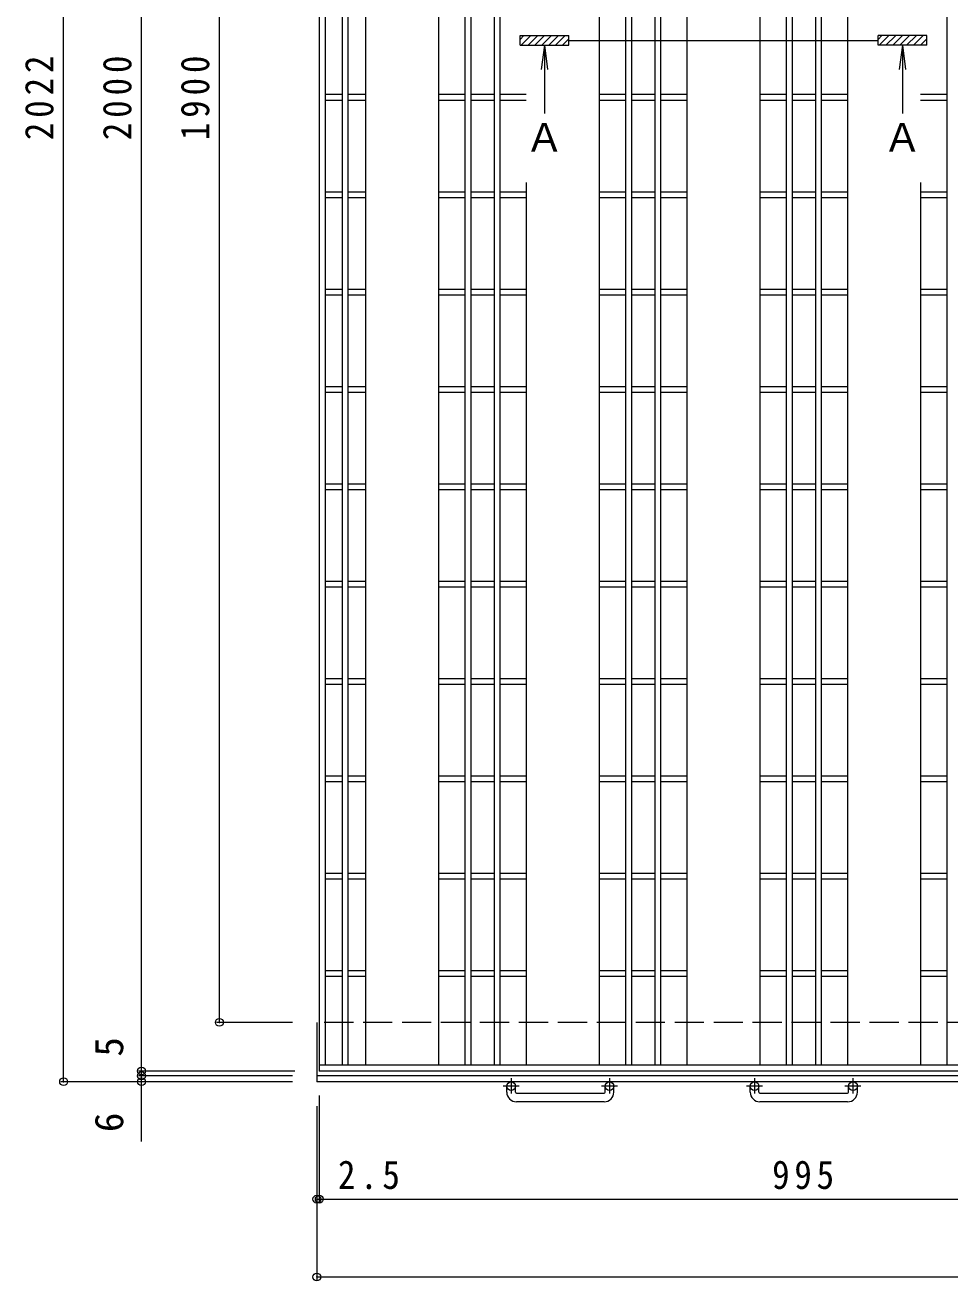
# Model space of a CAD drawing. Units: millimetres, scale not verified. Extents: x -1867 to 2125, y -1939 to 1826.
# Drawn here: x -1867 to -918, y -676 to 614 of the extents above; entities that cross this region are included whole.
import ezdxf
from ezdxf.enums import TextEntityAlignment as Align

# ---------------------------------------------------------------- set-up
doc = ezdxf.new("R2010")
doc.units = ezdxf.units.MM
doc.header["$LTSCALE"] = 10
doc.header["$PDMODE"] = 32
doc.header["$PDSIZE"] = 8
doc.linetypes.add('CHAIN1', pattern=[8, 5, -1, 1, -1])
doc.linetypes.add('DASHED3', pattern=[4, 3, -1])
for name, color, linetype, lineweight in [('C-1', 2, 'Continuous', 9), ('C-2', 3, 'Continuous', 9), ('C-4', 7, 'Continuous', 9)]:
    doc.layers.add(name, color=color, linetype=linetype, lineweight=lineweight)
doc.styles.add('ＭＳ ゴシック', font='')
doc.styles.get('ＭＳ ゴシック').set_extended_font_data('MS Gothic')

msp = doc.modelspace()

# ---------------------------------------------------------------- linework, layer by layer
at = {"layer": 'C-1'}
for p, q in [((-1567.76, -410.06), (-1567.76, -471.06)), ((-166.6, -465.06), (-1567.76, -465.06)), ((-167.76, -471.06), (-1567.76, -471.06)), ((-1372.76, -481.66), (-1372.76, -475.56)), ((-1363.76, -481.66), (-1363.76, -475.56)), ((-1271.76, -481.66), (-1271.76, -475.56)), ((-1262.76, -481.66), (-1262.76, -475.56)), ((-1122.76, -481.66), (-1122.76, -475.56)), ((-1113.76, -481.66), (-1113.76, -475.56)), ((-1021.76, -481.66), (-1021.76, -475.56)), ((-1012.76, -481.66), (-1012.76, -475.56)), ((-1362.76, -482.66), (-1272.76, -482.66)), ((-1112.76, -482.66), (-1022.76, -482.66)), ((-1272.76, -491.66), (-1362.76, -491.66)), ((-1022.76, -491.66), (-1112.76, -491.66))]:
    msp.add_line(p, q, dxfattribs=at)
at = {"layer": 'C-1', "linetype": 'DASHED3'}
msp.add_line((-570.26, -410.06), (-1567.76, -410.06), dxfattribs=at)
at = {"layer": 'C-1', "linetype": 'CHAIN1'}
for p, q in [((-1360.1, -475.56), (-1376.51, -475.56)), ((-1368.26, -467.45), (-1368.26, -483.05)), ((-1259.1, -475.56), (-1275.51, -475.56)), ((-1267.26, -467.45), (-1267.26, -483.05)), ((-1110.1, -475.56), (-1126.51, -475.56)), ((-1118.26, -467.45), (-1118.26, -483.05)), ((-1009.1, -475.56), (-1025.51, -475.56)), ((-1017.26, -467.45), (-1017.26, -483.05))]:
    msp.add_line(p, q, dxfattribs=at)
at = {"layer": 'C-1'}
for centre in [(-1368.26, -475.56), (-1267.26, -475.56), (-1118.26, -475.56), (-1017.26, -475.56)]:
    msp.add_circle(centre, 4.5, dxfattribs=at)
for centre, radius, start, end in [((-1362.76, -481.66), 10, 180, 270), ((-1362.76, -481.66), 1, 180, 270), ((-1272.76, -481.66), 10, 270, 0), ((-1272.76, -481.66), 1, 270, 0), ((-1112.76, -481.66), 10, 180, 270), ((-1112.76, -481.66), 1, 180, 270), ((-1022.76, -481.66), 10, 270, 0), ((-1022.76, -481.66), 1, 270, 0)]:
    msp.add_arc(centre, radius, start, end, dxfattribs=at)
at = {"layer": 'C-2'}
for p, q in [((-1565.26, 1539.94), (-1565.26, -460.06)), ((-1559.26, 1533.94), (-1559.26, -454.06)), ((-1541.76, 1533.94), (-1541.76, -454.06)), ((-1535.76, 1533.94), (-1535.76, -454.06)), ((-1517.76, 1533.94), (-1517.76, -454.06)), ((-1442.76, 1533.94), (-1442.76, -454.06)), ((-1415.76, 1533.94), (-1415.76, -454.06)), ((-1409.76, 1533.94), (-1409.76, -454.06)), ((-1385.76, 1533.94), (-1385.76, -454.06)), ((-1379.76, 1533.94), (-1379.76, -454.06)), ((-1277.76, 1533.94), (-1277.76, -454.06)), ((-1250.76, 1533.94), (-1250.76, -454.06)), ((-1244.76, 1533.94), (-1244.76, -454.06)), ((-1220.76, 1533.94), (-1220.76, -454.06)), ((-1214.76, 1533.94), (-1214.76, -454.06)), ((-1187.76, 1533.94), (-1187.76, -454.06)), ((-1112.76, 1533.94), (-1112.76, -454.06)), ((-1085.76, 1533.94), (-1085.76, -454.06)), ((-1079.76, 1533.94), (-1079.76, -454.06)), ((-1055.76, 1533.94), (-1055.76, -454.06)), ((-1049.76, 1533.94), (-1049.76, -454.06)), ((-1022.76, 1533.94), (-1022.76, -454.06)), ((-920.76, 1533.94), (-920.76, -454.06)), ((-1541.76, 542.94), (-1559.26, 542.94)), ((-1517.76, 542.94), (-1535.76, 542.94)), ((-1415.76, 542.94), (-1442.76, 542.94)), ((-1385.76, 542.94), (-1409.76, 542.94)), ((-1352.76, 542.94), (-1379.76, 542.94)), ((-1250.76, 542.94), (-1277.76, 542.94)), ((-1220.76, 542.94), (-1244.76, 542.94)), ((-1187.76, 542.94), (-1214.76, 542.94)), ((-1085.76, 542.94), (-1112.76, 542.94)), ((-1055.76, 542.94), (-1079.76, 542.94)), ((-1022.76, 542.94), (-1049.76, 542.94)), ((-920.76, 542.94), (-947.76, 542.94)), ((-1541.76, 536.94), (-1559.26, 536.94)), ((-1517.76, 536.94), (-1535.76, 536.94)), ((-1415.76, 536.94), (-1442.76, 536.94)), ((-1385.76, 536.94), (-1409.76, 536.94)), ((-1352.76, 536.94), (-1379.76, 536.94)), ((-1250.76, 536.94), (-1277.76, 536.94)), ((-1220.76, 536.94), (-1244.76, 536.94)), ((-1187.76, 536.94), (-1214.76, 536.94)), ((-1085.76, 536.94), (-1112.76, 536.94)), ((-1055.76, 536.94), (-1079.76, 536.94)), ((-1022.76, 536.94), (-1049.76, 536.94)), ((-920.76, 536.94), (-947.76, 536.94)), ((-1352.76, 452.73), (-1352.76, -454.06)), ((-947.76, 452.73), (-947.76, -454.06)), ((-1541.76, 442.94), (-1559.26, 442.94)), ((-1517.76, 442.94), (-1535.76, 442.94)), ((-1415.76, 442.94), (-1442.76, 442.94)), ((-1385.76, 442.94), (-1409.76, 442.94)), ((-1352.76, 442.94), (-1379.76, 442.94)), ((-1250.76, 442.94), (-1277.76, 442.94)), ((-1220.76, 442.94), (-1244.76, 442.94)), ((-1187.76, 442.94), (-1214.76, 442.94)), ((-1085.76, 442.94), (-1112.76, 442.94)), ((-1055.76, 442.94), (-1079.76, 442.94)), ((-1022.76, 442.94), (-1049.76, 442.94)), ((-920.76, 442.94), (-947.76, 442.94)), ((-1541.76, 436.94), (-1559.26, 436.94)), ((-1517.76, 436.94), (-1535.76, 436.94)), ((-1415.76, 436.94), (-1442.76, 436.94)), ((-1385.76, 436.94), (-1409.76, 436.94)), ((-1352.76, 436.94), (-1379.76, 436.94)), ((-1250.76, 436.94), (-1277.76, 436.94)), ((-1220.76, 436.94), (-1244.76, 436.94)), ((-1187.76, 436.94), (-1214.76, 436.94)), ((-1085.76, 436.94), (-1112.76, 436.94)), ((-1055.76, 436.94), (-1079.76, 436.94)), ((-1022.76, 436.94), (-1049.76, 436.94)), ((-920.76, 436.94), (-947.76, 436.94)), ((-1541.76, 342.94), (-1559.26, 342.94)), ((-1541.76, 336.94), (-1559.26, 336.94)), ((-1517.76, 342.94), (-1535.76, 342.94)), ((-1517.76, 336.94), (-1535.76, 336.94)), ((-1415.76, 342.94), (-1442.76, 342.94)), ((-1415.76, 336.94), (-1442.76, 336.94)), ((-1385.76, 342.94), (-1409.76, 342.94)), ((-1385.76, 336.94), (-1409.76, 336.94)), ((-1352.76, 342.94), (-1379.76, 342.94)), ((-1352.76, 336.94), (-1379.76, 336.94)), ((-1250.76, 342.94), (-1277.76, 342.94)), ((-1250.76, 336.94), (-1277.76, 336.94)), ((-1220.76, 342.94), (-1244.76, 342.94)), ((-1220.76, 336.94), (-1244.76, 336.94)), ((-1187.76, 342.94), (-1214.76, 342.94)), ((-1187.76, 336.94), (-1214.76, 336.94)), ((-1085.76, 342.94), (-1112.76, 342.94)), ((-1085.76, 336.94), (-1112.76, 336.94)), ((-1055.76, 342.94), (-1079.76, 342.94)), ((-1055.76, 336.94), (-1079.76, 336.94)), ((-1022.76, 342.94), (-1049.76, 342.94)), ((-1022.76, 336.94), (-1049.76, 336.94)), ((-920.76, 342.94), (-947.76, 342.94)), ((-920.76, 336.94), (-947.76, 336.94)), ((-1541.76, 242.94), (-1559.26, 242.94)), ((-1541.76, 236.94), (-1559.26, 236.94)), ((-1517.76, 242.94), (-1535.76, 242.94)), ((-1517.76, 236.94), (-1535.76, 236.94)), ((-1415.76, 242.94), (-1442.76, 242.94)), ((-1415.76, 236.94), (-1442.76, 236.94)), ((-1385.76, 242.94), (-1409.76, 242.94)), ((-1385.76, 236.94), (-1409.76, 236.94)), ((-1352.76, 242.94), (-1379.76, 242.94)), ((-1352.76, 236.94), (-1379.76, 236.94)), ((-1250.76, 242.94), (-1277.76, 242.94)), ((-1250.76, 236.94), (-1277.76, 236.94)), ((-1220.76, 242.94), (-1244.76, 242.94)), ((-1220.76, 236.94), (-1244.76, 236.94)), ((-1187.76, 242.94), (-1214.76, 242.94)), ((-1187.76, 236.94), (-1214.76, 236.94)), ((-1085.76, 242.94), (-1112.76, 242.94)), ((-1085.76, 236.94), (-1112.76, 236.94)), ((-1055.76, 242.94), (-1079.76, 242.94)), ((-1055.76, 236.94), (-1079.76, 236.94)), ((-1022.76, 242.94), (-1049.76, 242.94)), ((-1022.76, 236.94), (-1049.76, 236.94)), ((-920.76, 242.94), (-947.76, 242.94)), ((-920.76, 236.94), (-947.76, 236.94)), ((-1541.76, 142.94), (-1559.26, 142.94)), ((-1517.76, 142.94), (-1535.76, 142.94)), ((-1415.76, 142.94), (-1442.76, 142.94)), ((-1385.76, 142.94), (-1409.76, 142.94)), ((-1352.76, 142.94), (-1379.76, 142.94)), ((-1250.76, 142.94), (-1277.76, 142.94)), ((-1220.76, 142.94), (-1244.76, 142.94)), ((-1187.76, 142.94), (-1214.76, 142.94)), ((-1085.76, 142.94), (-1112.76, 142.94)), ((-1055.76, 142.94), (-1079.76, 142.94)), ((-1022.76, 142.94), (-1049.76, 142.94)), ((-920.76, 142.94), (-947.76, 142.94)), ((-1541.76, 136.94), (-1559.26, 136.94)), ((-1517.76, 136.94), (-1535.76, 136.94)), ((-1415.76, 136.94), (-1442.76, 136.94)), ((-1385.76, 136.94), (-1409.76, 136.94)), ((-1352.76, 136.94), (-1379.76, 136.94)), ((-1250.76, 136.94), (-1277.76, 136.94)), ((-1220.76, 136.94), (-1244.76, 136.94)), ((-1187.76, 136.94), (-1214.76, 136.94)), ((-1085.76, 136.94), (-1112.76, 136.94)), ((-1055.76, 136.94), (-1079.76, 136.94)), ((-1022.76, 136.94), (-1049.76, 136.94)), ((-920.76, 136.94), (-947.76, 136.94)), ((-1541.76, 42.94), (-1559.26, 42.94)), ((-1517.76, 42.94), (-1535.76, 42.94)), ((-1415.76, 42.94), (-1442.76, 42.94)), ((-1385.76, 42.94), (-1409.76, 42.94)), ((-1352.76, 42.94), (-1379.76, 42.94)), ((-1250.76, 42.94), (-1277.76, 42.94)), ((-1220.76, 42.94), (-1244.76, 42.94)), ((-1187.76, 42.94), (-1214.76, 42.94)), ((-1085.76, 42.94), (-1112.76, 42.94)), ((-1055.76, 42.94), (-1079.76, 42.94)), ((-1022.76, 42.94), (-1049.76, 42.94)), ((-920.76, 42.94), (-947.76, 42.94)), ((-1541.76, 36.94), (-1559.26, 36.94)), ((-1517.76, 36.94), (-1535.76, 36.94)), ((-1415.76, 36.94), (-1442.76, 36.94)), ((-1385.76, 36.94), (-1409.76, 36.94)), ((-1352.76, 36.94), (-1379.76, 36.94)), ((-1250.76, 36.94), (-1277.76, 36.94)), ((-1220.76, 36.94), (-1244.76, 36.94)), ((-1187.76, 36.94), (-1214.76, 36.94)), ((-1085.76, 36.94), (-1112.76, 36.94)), ((-1055.76, 36.94), (-1079.76, 36.94)), ((-1022.76, 36.94), (-1049.76, 36.94)), ((-920.76, 36.94), (-947.76, 36.94)), ((-1541.76, -57.06), (-1559.26, -57.06)), ((-1541.76, -63.06), (-1559.26, -63.06)), ((-1517.76, -57.06), (-1535.76, -57.06)), ((-1517.76, -63.06), (-1535.76, -63.06)), ((-1415.76, -57.06), (-1442.76, -57.06)), ((-1415.76, -63.06), (-1442.76, -63.06)), ((-1385.76, -57.06), (-1409.76, -57.06)), ((-1385.76, -63.06), (-1409.76, -63.06)), ((-1352.76, -57.06), (-1379.76, -57.06)), ((-1352.76, -63.06), (-1379.76, -63.06)), ((-1250.76, -57.06), (-1277.76, -57.06)), ((-1250.76, -63.06), (-1277.76, -63.06)), ((-1220.76, -57.06), (-1244.76, -57.06)), ((-1220.76, -63.06), (-1244.76, -63.06)), ((-1187.76, -57.06), (-1214.76, -57.06)), ((-1187.76, -63.06), (-1214.76, -63.06)), ((-1085.76, -57.06), (-1112.76, -57.06)), ((-1085.76, -63.06), (-1112.76, -63.06)), ((-1055.76, -57.06), (-1079.76, -57.06)), ((-1055.76, -63.06), (-1079.76, -63.06)), ((-1022.76, -57.06), (-1049.76, -57.06)), ((-1022.76, -63.06), (-1049.76, -63.06)), ((-920.76, -57.06), (-947.76, -57.06)), ((-920.76, -63.06), (-947.76, -63.06)), ((-1541.76, -157.06), (-1559.26, -157.06)), ((-1541.76, -163.06), (-1559.26, -163.06)), ((-1517.76, -157.06), (-1535.76, -157.06)), ((-1517.76, -163.06), (-1535.76, -163.06)), ((-1415.76, -157.06), (-1442.76, -157.06)), ((-1415.76, -163.06), (-1442.76, -163.06)), ((-1385.76, -157.06), (-1409.76, -157.06)), ((-1385.76, -163.06), (-1409.76, -163.06)), ((-1352.76, -157.06), (-1379.76, -157.06)), ((-1352.76, -163.06), (-1379.76, -163.06)), ((-1250.76, -157.06), (-1277.76, -157.06)), ((-1250.76, -163.06), (-1277.76, -163.06)), ((-1220.76, -157.06), (-1244.76, -157.06)), ((-1220.76, -163.06), (-1244.76, -163.06)), ((-1187.76, -157.06), (-1214.76, -157.06)), ((-1187.76, -163.06), (-1214.76, -163.06)), ((-1085.76, -157.06), (-1112.76, -157.06)), ((-1085.76, -163.06), (-1112.76, -163.06)), ((-1055.76, -157.06), (-1079.76, -157.06)), ((-1055.76, -163.06), (-1079.76, -163.06)), ((-1022.76, -157.06), (-1049.76, -157.06)), ((-1022.76, -163.06), (-1049.76, -163.06)), ((-920.76, -157.06), (-947.76, -157.06)), ((-920.76, -163.06), (-947.76, -163.06)), ((-1541.76, -257.06), (-1559.26, -257.06)), ((-1517.76, -257.06), (-1535.76, -257.06)), ((-1415.76, -257.06), (-1442.76, -257.06)), ((-1385.76, -257.06), (-1409.76, -257.06)), ((-1352.76, -257.06), (-1379.76, -257.06)), ((-1250.76, -257.06), (-1277.76, -257.06)), ((-1220.76, -257.06), (-1244.76, -257.06)), ((-1187.76, -257.06), (-1214.76, -257.06)), ((-1085.76, -257.06), (-1112.76, -257.06)), ((-1055.76, -257.06), (-1079.76, -257.06)), ((-1022.76, -257.06), (-1049.76, -257.06)), ((-920.76, -257.06), (-947.76, -257.06)), ((-1541.76, -263.06), (-1559.26, -263.06)), ((-1517.76, -263.06), (-1535.76, -263.06)), ((-1415.76, -263.06), (-1442.76, -263.06)), ((-1385.76, -263.06), (-1409.76, -263.06)), ((-1352.76, -263.06), (-1379.76, -263.06)), ((-1250.76, -263.06), (-1277.76, -263.06)), ((-1220.76, -263.06), (-1244.76, -263.06)), ((-1187.76, -263.06), (-1214.76, -263.06)), ((-1085.76, -263.06), (-1112.76, -263.06)), ((-1055.76, -263.06), (-1079.76, -263.06)), ((-1022.76, -263.06), (-1049.76, -263.06)), ((-920.76, -263.06), (-947.76, -263.06)), ((-1541.76, -357.06), (-1559.26, -357.06)), ((-1517.76, -357.06), (-1535.76, -357.06)), ((-1415.76, -357.06), (-1442.76, -357.06)), ((-1385.76, -357.06), (-1409.76, -357.06)), ((-1352.76, -357.06), (-1379.76, -357.06)), ((-1250.76, -357.06), (-1277.76, -357.06)), ((-1220.76, -357.06), (-1244.76, -357.06)), ((-1187.76, -357.06), (-1214.76, -357.06)), ((-1085.76, -357.06), (-1112.76, -357.06)), ((-1055.76, -357.06), (-1079.76, -357.06)), ((-1022.76, -357.06), (-1049.76, -357.06)), ((-920.76, -357.06), (-947.76, -357.06)), ((-1541.76, -363.06), (-1559.26, -363.06)), ((-1517.76, -363.06), (-1535.76, -363.06)), ((-1415.76, -363.06), (-1442.76, -363.06)), ((-1385.76, -363.06), (-1409.76, -363.06)), ((-1352.76, -363.06), (-1379.76, -363.06)), ((-1250.76, -363.06), (-1277.76, -363.06)), ((-1220.76, -363.06), (-1244.76, -363.06)), ((-1187.76, -363.06), (-1214.76, -363.06)), ((-1085.76, -363.06), (-1112.76, -363.06)), ((-1055.76, -363.06), (-1079.76, -363.06)), ((-1022.76, -363.06), (-1049.76, -363.06)), ((-920.76, -363.06), (-947.76, -363.06)), ((-570.26, -454.06), (-1565.26, -454.06)), ((-570.26, -460.06), (-1565.26, -460.06))]:
    msp.add_line(p, q, dxfattribs=at)
at = {"layer": 'C-4'}
for p, q in [((-1747.76, -532.56), (-1747.76, 1604.29)), ((-1827.76, -471.06), (-1827.76, 1550.94)), ((-1667.76, -410.06), (-1667.76, 1489.94)), ((-1359.01, 603.74), (-1309.01, 603.74)), ((-1359.01, 593.74), (-1359.01, 603.74)), ((-1359.01, 599.76), (-1355.04, 603.74)), ((-1359.01, 593.74), (-1309.01, 593.74)), ((-1357.97, 593.74), (-1347.97, 603.74)), ((-1350.9, 593.74), (-1340.9, 603.74)), ((-1343.83, 593.74), (-1333.83, 603.74)), ((-1334.01, 593.74), (-1337.27, 568.95)), ((-1336.75, 593.74), (-1326.75, 603.74)), ((-1334.01, 593.74), (-1330.75, 568.95)), ((-1334.01, 593.74), (-1334.01, 523.74)), ((-1329.68, 593.74), (-1319.68, 603.74)), ((-1322.61, 593.74), (-1312.61, 603.74)), ((-1315.54, 593.74), (-1309.01, 600.26)), ((-1309.01, 593.74), (-1309.01, 603.74)), ((-1309.01, 598.74), (-991.51, 598.74)), ((-941.51, 603.74), (-991.51, 603.74)), ((-991.51, 593.74), (-991.51, 603.74)), ((-991.51, 599.76), (-987.54, 603.74)), ((-941.51, 593.74), (-991.51, 593.74)), ((-990.47, 593.74), (-980.47, 603.74)), ((-983.4, 593.74), (-973.4, 603.74)), ((-976.33, 593.74), (-966.33, 603.74)), ((-966.51, 593.74), (-969.78, 568.95)), ((-969.25, 593.74), (-959.25, 603.74)), ((-966.51, 593.74), (-963.25, 568.95)), ((-966.51, 593.74), (-966.51, 523.74)), ((-962.18, 593.74), (-952.18, 603.74)), ((-955.11, 593.74), (-945.11, 603.74)), ((-948.04, 593.74), (-941.51, 600.26)), ((-941.51, 593.74), (-941.51, 603.74)), ((-1592.76, -410.06), (-1670.76, -410.06)), ((-1590.26, -460.06), (-1750.76, -460.06)), ((-1592.76, -471.06), (-1830.76, -471.06)), ((-1592.76, -465.06), (-1750.76, -465.06)), ((-1565.26, -485.06), (-1565.26, -594.66)), ((-1567.76, -496.06), (-1567.76, -674.66)), ((-1567.76, -591.66), (-1565.26, -591.66)), ((-1565.26, -591.66), (-492.89, -591.66)), ((-1567.76, -671.66), (-167.76, -671.66))]:
    msp.add_line(p, q, dxfattribs=at)
for p in [(-1667.76, -410.06), (-1747.76, -460.06), (-1747.76, -465.06), (-1827.76, -471.06), (-1747.76, -471.06), (-1567.76, -591.66), (-1565.26, -591.66), (-1567.76, -671.66)]:
    msp.add_point(p, dxfattribs=at)

# ---------------------------------------------------------------- texts
at = {"layer": 'C-4', "color": 2, "style": 'ＭＳ ゴシック'}
for p in [(-1354.01, 475.68), (-986.51, 475.68)]:
    msp.add_text('Ａ', height=29.33, dxfattribs=at).set_placement(p, align=Align.BOTTOM_LEFT)
for s, p in [('5', (-1757.76, -445.26)), ('6', (-1757.76, -522.82))]:
    msp.add_text(s, height=29.33, rotation=90, dxfattribs=at).set_placement(p, align=Align.BOTTOM_LEFT)
at = {"layer": 'C-4', "color": 2, "char_height": 29.33, "attachment_point": 7, "rotation": 90, "style": 'ＭＳ ゴシック'}
for s, insert in [('\\T1.28;\\W0.9;2022', (-1837.76, 496.19)), ('\\T1.28;\\W0.9;2000', (-1757.76, 496.19)), ('\\T1.28;\\W0.9;1900', (-1677.76, 496.19))]:
    msp.add_mtext(s, dxfattribs=dict(at, insert=insert))
at = {"layer": 'C-4', "color": 2, "char_height": 29.33, "attachment_point": 7, "style": 'ＭＳ ゴシック'}
for s, insert in [('\\T1.27;\\W0.9;2.5', (-1546.06, -581.66)), ('\\T1.27;\\W0.9;995', (-1100.26, -581.66))]:
    msp.add_mtext(s, dxfattribs=dict(at, insert=insert))

doc.saveas('drawing.dxf')
